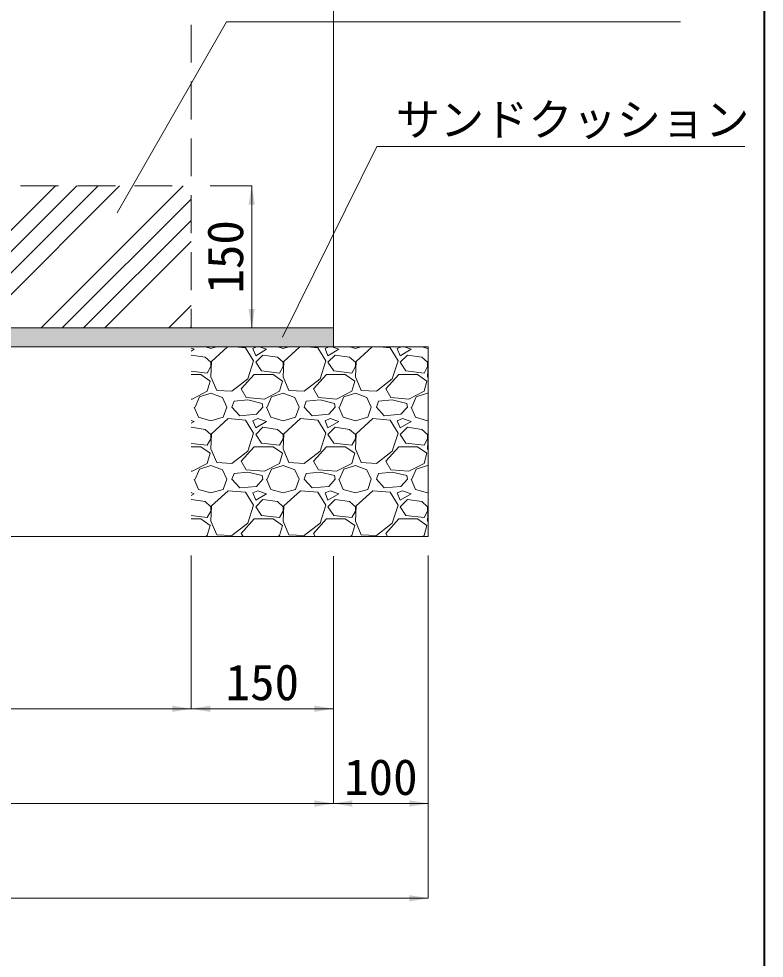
# Model space of a CAD drawing. Units: millimetres at full size. Extents: x 77366 to 106166, y -28085 to 6898.
# Drawn here: x 98480 to 99266, y -11354 to -10363 of the extents above; entities that cross this region are included whole.
import ezdxf
from ezdxf.enums import TextEntityAlignment as Align

# ---------------------------------------------------------------- set-up
doc = ezdxf.new("R2010")
doc.units = ezdxf.units.MM
doc.header["$LTSCALE"] = 50
doc.linetypes.add('USER2', pattern=[1.2, 0.8, -0.4])
for name, color, linetype, lineweight in [('ハッチング', 7, 'Continuous', 9), ('図枠', 7, 'Continuous', 5), ('基礎', 7, 'Continuous', 5), ('寸法線', 7, 'Continuous', 13), ('引出線', 4, 'Continuous', 13), ('本体', 2, 'Continuous', 20)]:
    doc.layers.add(name, color=color, linetype=linetype, lineweight=lineweight)
doc.layers.add('モルタル', color=7, linetype='Continuous')
doc.styles.add('ＭＳ ゴシック', font='')
doc.styles.get('ＭＳ ゴシック').set_extended_font_data('MS Gothic')

# ---------------------------------------------------------------- blocks, each defined once
blk = doc.blocks.new('filled_arrow')
at = {"color": 0, "linetype": 'Continuous', "lineweight": -2}
blk.add_solid([(7.5, 1.25), (0, 0), (7.5, -1.25)], dxfattribs=at)

msp = doc.modelspace()

# ---------------------------------------------------------------- hatches: boundary and pattern name
at = {"layer": 'ハッチング'}
h = msp.add_hatch(dxfattribs=at)
h.set_pattern_fill('USER', color=256, style=0, pattern_type=2)
h.set_pattern_definition([(45, (18820.68, -13455.69), (-67.35192, 67.35192), []), (45, (18843.13, -13455.69), (-67.35192, 67.35192), []), (45, (18865.58, -13455.69), (-67.35192, 67.35192), []), (45, (18888.03, -13455.69), (-67.35192, 67.35192), [])])
h.paths.add_polyline_path([(98061.47, -10539.22), (98061.47, -10689.22), (98661.47, -10689.22), (98661.47, -10539.22)])
at = {"layer": 'モルタル'}
msp.add_hatch(color=256, dxfattribs=at).paths.add_polyline_path([(98811.47, -10709.22), (98811.47, -10689.22), (97911.47, -10689.22), (97911.47, -10709.22)])

# ---------------------------------------------------------------- linework, layer by layer
at = {"layer": '図枠', "lineweight": 40}
msp.add_line((99265.8, -8465.36), (99265.8, -14005.36), dxfattribs=at)
at = {"layer": '基礎', "color": 3, "lineweight": 20}
for p, q in [((97811.47, -10709.22), (98911.47, -10709.22)), ((98911.47, -10709.22), (98911.47, -10909.22)), ((97811.47, -10909.22), (98911.47, -10909.22))]:
    msp.add_line(p, q, dxfattribs=at)
at = {"layer": '基礎'}
for p, q in [((98664.7, -10711.69), (98661.47, -10710.61)), ((98661.47, -10713.62), (98664.7, -10711.69)), ((98676.45, -10709.22), (98682.23, -10710.92)), ((98682.23, -10710.92), (98688.01, -10709.22)), ((98699.87, -10709.22), (98682.99, -10724.64)), ((98718.8, -10710.16), (98707.55, -10709.22)), ((98727.18, -10723.88), (98718.8, -10710.16)), ((98730.39, -10709.22), (98726.42, -10710.92)), ((98726.42, -10710.92), (98729.47, -10718.54)), ((98729.47, -10718.54), (98740.9, -10711.69)), ((98740.9, -10711.69), (98733.52, -10709.22)), ((98752.65, -10709.22), (98758.43, -10710.92)), ((98758.43, -10710.92), (98764.21, -10709.22)), ((98776.07, -10709.22), (98759.19, -10724.64)), ((98795, -10710.16), (98783.75, -10709.22)), ((98803.38, -10723.88), (98795, -10710.16)), ((98806.59, -10709.22), (98802.62, -10710.92)), ((98802.62, -10710.92), (98805.67, -10718.54)), ((98805.67, -10718.54), (98817.1, -10711.69)), ((98817.1, -10711.69), (98809.72, -10709.22)), ((98828.85, -10709.22), (98834.63, -10710.92)), ((98834.63, -10710.92), (98840.41, -10709.22)), ((98852.27, -10709.22), (98835.39, -10724.64)), ((98871.2, -10710.16), (98859.95, -10709.22)), ((98879.58, -10723.88), (98871.2, -10710.16)), ((98882.79, -10709.22), (98878.82, -10710.92)), ((98878.82, -10710.92), (98881.87, -10718.54)), ((98881.87, -10718.54), (98893.3, -10711.69)), ((98893.3, -10711.69), (98885.92, -10709.22)), ((98905.05, -10709.22), (98910.83, -10710.92)), ((98910.83, -10710.92), (98911.47, -10710.73)), ((98676.13, -10720.07), (98661.47, -10717.87)), ((98682.23, -10725.4), (98676.13, -10720.07)), ((98682.99, -10724.64), (98682.23, -10740.64)), ((98721.09, -10742.93), (98727.18, -10723.88)), ((98737.09, -10717.78), (98729.47, -10725.4)), ((98752.33, -10720.07), (98737.09, -10717.78)), ((98758.43, -10725.4), (98752.33, -10720.07)), ((98759.19, -10724.64), (98758.43, -10740.64)), ((98797.29, -10742.93), (98803.38, -10723.88)), ((98813.29, -10717.78), (98805.67, -10725.4)), ((98828.53, -10720.07), (98813.29, -10717.78)), ((98834.63, -10725.4), (98828.53, -10720.07)), ((98835.39, -10724.64), (98834.63, -10740.64)), ((98873.49, -10742.93), (98879.58, -10723.88)), ((98889.49, -10717.78), (98881.87, -10725.4)), ((98904.73, -10720.07), (98889.49, -10717.78)), ((98910.83, -10725.4), (98904.73, -10720.07)), ((98661.47, -10734.8), (98678.42, -10736.83)), ((98678.42, -10736.83), (98682.23, -10729.97)), ((98682.23, -10729.97), (98682.23, -10725.4)), ((98729.47, -10725.4), (98735.57, -10734.55)), ((98735.57, -10734.55), (98754.62, -10736.83)), ((98754.62, -10736.83), (98758.43, -10729.97)), ((98758.43, -10729.97), (98758.43, -10725.4)), ((98805.67, -10725.4), (98811.77, -10734.55)), ((98811.77, -10734.55), (98830.82, -10736.83)), ((98830.82, -10736.83), (98834.63, -10729.97)), ((98834.63, -10729.97), (98834.63, -10725.4)), ((98881.87, -10725.4), (98887.97, -10734.55)), ((98887.97, -10734.55), (98907.02, -10736.83)), ((98907.02, -10736.83), (98910.83, -10729.97)), ((98910.83, -10729.97), (98910.83, -10725.4)), ((98911.47, -10727.06), (98910.83, -10740.64)), ((98661.47, -10738.36), (98671.56, -10738.36)), ((98671.56, -10738.36), (98681.46, -10745.21)), ((98682.23, -10740.64), (98688.32, -10755.12)), ((98704.32, -10755.88), (98721.09, -10742.93)), ((98714.23, -10753.6), (98727.95, -10738.36)), ((98727.95, -10738.36), (98747.76, -10738.36)), ((98747.76, -10738.36), (98757.66, -10745.21)), ((98758.43, -10740.64), (98764.52, -10755.12)), ((98780.52, -10755.88), (98797.29, -10742.93)), ((98790.43, -10753.6), (98804.15, -10738.36)), ((98804.15, -10738.36), (98823.96, -10738.36)), ((98823.96, -10738.36), (98833.86, -10745.21)), ((98834.63, -10740.64), (98840.72, -10755.12)), ((98856.72, -10755.88), (98873.49, -10742.93)), ((98866.63, -10753.6), (98880.35, -10738.36)), ((98880.35, -10738.36), (98900.16, -10738.36)), ((98900.16, -10738.36), (98910.06, -10745.21)), ((98910.83, -10740.64), (98911.47, -10742.18)), ((98681.46, -10745.21), (98678.42, -10755.88)), ((98719.56, -10762.74), (98714.23, -10753.6)), ((98757.66, -10745.21), (98754.62, -10755.88)), ((98795.76, -10762.74), (98790.43, -10753.6)), ((98833.86, -10745.21), (98830.82, -10755.88)), ((98871.96, -10762.74), (98866.63, -10753.6)), ((98910.06, -10745.21), (98907.02, -10755.88)), ((98662.41, -10764.26), (98661.47, -10764.19)), ((98678.42, -10755.88), (98662.41, -10764.26)), ((98665.46, -10772.65), (98670.03, -10761.98)), ((98670.03, -10761.98), (98682.23, -10758.17)), ((98682.23, -10758.17), (98694.42, -10762.74)), ((98688.32, -10755.12), (98704.32, -10755.88)), ((98694.42, -10762.74), (98698.99, -10772.65)), ((98738.61, -10764.26), (98719.56, -10762.74)), ((98754.62, -10755.88), (98738.61, -10764.26)), ((98741.66, -10772.65), (98746.23, -10761.98)), ((98746.23, -10761.98), (98758.43, -10758.17)), ((98758.43, -10758.17), (98770.62, -10762.74)), ((98764.52, -10755.12), (98780.52, -10755.88)), ((98770.62, -10762.74), (98775.19, -10772.65)), ((98814.81, -10764.26), (98795.76, -10762.74)), ((98830.82, -10755.88), (98814.81, -10764.26)), ((98817.86, -10772.65), (98822.43, -10761.98)), ((98822.43, -10761.98), (98834.63, -10758.17)), ((98834.63, -10758.17), (98846.82, -10762.74)), ((98840.72, -10755.12), (98856.72, -10755.88)), ((98846.82, -10762.74), (98851.39, -10772.65)), ((98891.01, -10764.26), (98871.96, -10762.74)), ((98907.02, -10755.88), (98891.01, -10764.26)), ((98894.06, -10772.65), (98898.63, -10761.98)), ((98898.63, -10761.98), (98910.83, -10758.17)), ((98910.83, -10758.17), (98911.47, -10758.41)), ((98664.7, -10772.65), (98669.27, -10783.31)), ((98695.18, -10783.31), (98698.99, -10772.65)), ((98704.32, -10772.65), (98706.61, -10766.55)), ((98712.71, -10781.79), (98704.32, -10772.65)), ((98721.09, -10765.03), (98706.61, -10766.55)), ((98736.33, -10768.84), (98721.09, -10765.03)), ((98737.09, -10772.65), (98730.23, -10780.27)), ((98737.09, -10772.65), (98736.33, -10768.84)), ((98740.9, -10772.65), (98745.47, -10783.31)), ((98771.38, -10783.31), (98775.19, -10772.65)), ((98780.52, -10772.65), (98782.81, -10766.55)), ((98788.91, -10781.79), (98780.52, -10772.65)), ((98797.29, -10765.03), (98782.81, -10766.55)), ((98812.53, -10768.84), (98797.29, -10765.03)), ((98813.29, -10772.65), (98806.43, -10780.27)), ((98813.29, -10772.65), (98812.53, -10768.84)), ((98817.1, -10772.65), (98821.67, -10783.31)), ((98847.58, -10783.31), (98851.39, -10772.65)), ((98856.72, -10772.65), (98859.01, -10766.55)), ((98865.11, -10781.79), (98856.72, -10772.65)), ((98873.49, -10765.03), (98859.01, -10766.55)), ((98888.73, -10768.84), (98873.49, -10765.03)), ((98889.49, -10772.65), (98882.63, -10780.27)), ((98889.49, -10772.65), (98888.73, -10768.84)), ((98893.3, -10772.65), (98897.87, -10783.31)), ((98669.27, -10783.31), (98682.23, -10787.12)), ((98682.23, -10787.12), (98695.18, -10783.31)), ((98730.23, -10780.27), (98712.71, -10781.79)), ((98745.47, -10783.31), (98758.43, -10787.12)), ((98758.43, -10787.12), (98771.38, -10783.31)), ((98806.43, -10780.27), (98788.91, -10781.79)), ((98821.67, -10783.31), (98834.63, -10787.12)), ((98834.63, -10787.12), (98847.58, -10783.31)), ((98882.63, -10780.27), (98865.11, -10781.79)), ((98897.87, -10783.31), (98910.83, -10787.12)), ((98664.7, -10787.89), (98661.47, -10786.81)), ((98661.47, -10789.82), (98664.7, -10787.89)), ((98676.13, -10796.27), (98661.47, -10794.07)), ((98700.51, -10784.84), (98682.99, -10800.84)), ((98718.8, -10786.36), (98700.51, -10784.84)), ((98727.18, -10800.08), (98718.8, -10786.36)), ((98731.76, -10784.84), (98726.42, -10787.12)), ((98726.42, -10787.12), (98729.47, -10794.74)), ((98729.47, -10794.74), (98740.9, -10787.89)), ((98737.09, -10793.98), (98729.47, -10801.6)), ((98740.9, -10787.89), (98731.76, -10784.84)), ((98752.33, -10796.27), (98737.09, -10793.98)), ((98776.71, -10784.84), (98759.19, -10800.84)), ((98795, -10786.36), (98776.71, -10784.84)), ((98803.38, -10800.08), (98795, -10786.36)), ((98807.96, -10784.84), (98802.62, -10787.12)), ((98802.62, -10787.12), (98805.67, -10794.74)), ((98805.67, -10794.74), (98817.1, -10787.89)), ((98813.29, -10793.98), (98805.67, -10801.6)), ((98817.1, -10787.89), (98807.96, -10784.84)), ((98828.53, -10796.27), (98813.29, -10793.98)), ((98852.91, -10784.84), (98835.39, -10800.84)), ((98871.2, -10786.36), (98852.91, -10784.84)), ((98879.58, -10800.08), (98871.2, -10786.36)), ((98884.16, -10784.84), (98878.82, -10787.12)), ((98878.82, -10787.12), (98881.87, -10794.74)), ((98881.87, -10794.74), (98893.3, -10787.89)), ((98889.49, -10793.98), (98881.87, -10801.6)), ((98893.3, -10787.89), (98884.16, -10784.84)), ((98904.73, -10796.27), (98889.49, -10793.98)), ((98910.83, -10787.12), (98911.47, -10786.93)), ((98682.23, -10801.6), (98676.13, -10796.27)), ((98682.99, -10800.84), (98682.23, -10816.84)), ((98682.23, -10806.17), (98682.23, -10801.6)), ((98721.09, -10819.13), (98727.18, -10800.08)), ((98729.47, -10801.6), (98735.57, -10810.75)), ((98758.43, -10801.6), (98752.33, -10796.27)), ((98759.19, -10800.84), (98758.43, -10816.84)), ((98758.43, -10806.17), (98758.43, -10801.6)), ((98797.29, -10819.13), (98803.38, -10800.08)), ((98805.67, -10801.6), (98811.77, -10810.75)), ((98834.63, -10801.6), (98828.53, -10796.27)), ((98835.39, -10800.84), (98834.63, -10816.84)), ((98834.63, -10806.17), (98834.63, -10801.6)), ((98873.49, -10819.13), (98879.58, -10800.08)), ((98881.87, -10801.6), (98887.97, -10810.75)), ((98910.83, -10801.6), (98904.73, -10796.27)), ((98910.83, -10806.17), (98910.83, -10801.6)), ((98911.47, -10803.26), (98910.83, -10816.84)), ((98661.47, -10811), (98678.42, -10813.03)), ((98678.42, -10813.03), (98682.23, -10806.17)), ((98735.57, -10810.75), (98754.62, -10813.03)), ((98754.62, -10813.03), (98758.43, -10806.17)), ((98811.77, -10810.75), (98830.82, -10813.03)), ((98830.82, -10813.03), (98834.63, -10806.17)), ((98887.97, -10810.75), (98907.02, -10813.03)), ((98907.02, -10813.03), (98910.83, -10806.17)), ((98661.47, -10814.56), (98671.56, -10814.56)), ((98671.56, -10814.56), (98681.46, -10821.41)), ((98681.46, -10821.41), (98678.42, -10832.08)), ((98682.23, -10816.84), (98688.32, -10831.32)), ((98704.32, -10832.08), (98721.09, -10819.13)), ((98714.23, -10829.8), (98727.95, -10814.56)), ((98727.95, -10814.56), (98747.76, -10814.56)), ((98747.76, -10814.56), (98757.66, -10821.41)), ((98757.66, -10821.41), (98754.62, -10832.08)), ((98758.43, -10816.84), (98764.52, -10831.32)), ((98780.52, -10832.08), (98797.29, -10819.13)), ((98790.43, -10829.8), (98804.15, -10814.56)), ((98804.15, -10814.56), (98823.96, -10814.56)), ((98823.96, -10814.56), (98833.86, -10821.41)), ((98833.86, -10821.41), (98830.82, -10832.08)), ((98834.63, -10816.84), (98840.72, -10831.32)), ((98856.72, -10832.08), (98873.49, -10819.13)), ((98866.63, -10829.8), (98880.35, -10814.56)), ((98880.35, -10814.56), (98900.16, -10814.56)), ((98900.16, -10814.56), (98910.06, -10821.41)), ((98910.06, -10821.41), (98907.02, -10832.08)), ((98910.83, -10816.84), (98911.47, -10818.38)), ((98678.42, -10832.08), (98662.41, -10840.46)), ((98688.32, -10831.32), (98704.32, -10832.08)), ((98719.56, -10838.94), (98714.23, -10829.8)), ((98754.62, -10832.08), (98738.61, -10840.46)), ((98764.52, -10831.32), (98780.52, -10832.08)), ((98795.76, -10838.94), (98790.43, -10829.8)), ((98830.82, -10832.08), (98814.81, -10840.46)), ((98840.72, -10831.32), (98856.72, -10832.08)), ((98871.96, -10838.94), (98866.63, -10829.8)), ((98907.02, -10832.08), (98891.01, -10840.46)), ((98662.41, -10840.46), (98661.47, -10840.39)), ((98665.46, -10848.85), (98670.03, -10838.18)), ((98670.03, -10838.18), (98682.23, -10834.37)), ((98682.23, -10834.37), (98694.42, -10838.94)), ((98694.42, -10838.94), (98698.99, -10848.85)), ((98704.32, -10848.85), (98706.61, -10842.75)), ((98721.09, -10841.23), (98706.61, -10842.75)), ((98738.61, -10840.46), (98719.56, -10838.94)), ((98736.33, -10845.04), (98721.09, -10841.23)), ((98741.66, -10848.85), (98746.23, -10838.18)), ((98746.23, -10838.18), (98758.43, -10834.37)), ((98758.43, -10834.37), (98770.62, -10838.94)), ((98770.62, -10838.94), (98775.19, -10848.85)), ((98780.52, -10848.85), (98782.81, -10842.75)), ((98797.29, -10841.23), (98782.81, -10842.75)), ((98814.81, -10840.46), (98795.76, -10838.94)), ((98812.53, -10845.04), (98797.29, -10841.23)), ((98817.86, -10848.85), (98822.43, -10838.18)), ((98822.43, -10838.18), (98834.63, -10834.37)), ((98834.63, -10834.37), (98846.82, -10838.94)), ((98846.82, -10838.94), (98851.39, -10848.85)), ((98856.72, -10848.85), (98859.01, -10842.75)), ((98873.49, -10841.23), (98859.01, -10842.75)), ((98891.01, -10840.46), (98871.96, -10838.94)), ((98888.73, -10845.04), (98873.49, -10841.23)), ((98894.06, -10848.85), (98898.63, -10838.18)), ((98898.63, -10838.18), (98910.83, -10834.37)), ((98910.83, -10834.37), (98911.47, -10834.61)), ((98664.7, -10848.85), (98669.27, -10859.51)), ((98695.18, -10859.51), (98698.99, -10848.85)), ((98712.71, -10857.99), (98704.32, -10848.85)), ((98737.09, -10848.85), (98730.23, -10856.47)), ((98737.09, -10848.85), (98736.33, -10845.04)), ((98740.9, -10848.85), (98745.47, -10859.51)), ((98771.38, -10859.51), (98775.19, -10848.85)), ((98788.91, -10857.99), (98780.52, -10848.85)), ((98813.29, -10848.85), (98806.43, -10856.47)), ((98813.29, -10848.85), (98812.53, -10845.04)), ((98817.1, -10848.85), (98821.67, -10859.51)), ((98847.58, -10859.51), (98851.39, -10848.85)), ((98865.11, -10857.99), (98856.72, -10848.85)), ((98889.49, -10848.85), (98882.63, -10856.47)), ((98889.49, -10848.85), (98888.73, -10845.04)), ((98893.3, -10848.85), (98897.87, -10859.51)), ((98664.7, -10864.09), (98661.47, -10863.01)), ((98669.27, -10859.51), (98682.23, -10863.32)), ((98682.23, -10863.32), (98695.18, -10859.51)), ((98700.51, -10861.04), (98682.99, -10877.04)), ((98718.8, -10862.56), (98700.51, -10861.04)), ((98730.23, -10856.47), (98712.71, -10857.99)), ((98727.18, -10876.28), (98718.8, -10862.56)), ((98731.76, -10861.04), (98726.42, -10863.32)), ((98726.42, -10863.32), (98729.47, -10870.94)), ((98740.9, -10864.09), (98731.76, -10861.04)), ((98745.47, -10859.51), (98758.43, -10863.32)), ((98758.43, -10863.32), (98771.38, -10859.51)), ((98776.71, -10861.04), (98759.19, -10877.04)), ((98795, -10862.56), (98776.71, -10861.04)), ((98806.43, -10856.47), (98788.91, -10857.99)), ((98803.38, -10876.28), (98795, -10862.56)), ((98807.96, -10861.04), (98802.62, -10863.32)), ((98802.62, -10863.32), (98805.67, -10870.94)), ((98817.1, -10864.09), (98807.96, -10861.04)), ((98821.67, -10859.51), (98834.63, -10863.32)), ((98834.63, -10863.32), (98847.58, -10859.51)), ((98852.91, -10861.04), (98835.39, -10877.04)), ((98871.2, -10862.56), (98852.91, -10861.04)), ((98882.63, -10856.47), (98865.11, -10857.99)), ((98879.58, -10876.28), (98871.2, -10862.56)), ((98884.16, -10861.04), (98878.82, -10863.32)), ((98878.82, -10863.32), (98881.87, -10870.94)), ((98893.3, -10864.09), (98884.16, -10861.04)), ((98897.87, -10859.51), (98910.83, -10863.32)), ((98910.83, -10863.32), (98911.47, -10863.13)), ((98661.47, -10866.02), (98664.7, -10864.09)), ((98676.13, -10872.47), (98661.47, -10870.27)), ((98682.23, -10877.8), (98676.13, -10872.47)), ((98729.47, -10870.94), (98740.9, -10864.09)), ((98737.09, -10870.18), (98729.47, -10877.8)), ((98752.33, -10872.47), (98737.09, -10870.18)), ((98758.43, -10877.8), (98752.33, -10872.47)), ((98805.67, -10870.94), (98817.1, -10864.09)), ((98813.29, -10870.18), (98805.67, -10877.8)), ((98828.53, -10872.47), (98813.29, -10870.18)), ((98834.63, -10877.8), (98828.53, -10872.47)), ((98881.87, -10870.94), (98893.3, -10864.09)), ((98889.49, -10870.18), (98881.87, -10877.8)), ((98904.73, -10872.47), (98889.49, -10870.18)), ((98910.83, -10877.8), (98904.73, -10872.47)), ((98678.42, -10889.23), (98682.23, -10882.37)), ((98682.99, -10877.04), (98682.23, -10893.04)), ((98682.23, -10882.37), (98682.23, -10877.8)), ((98721.09, -10895.33), (98727.18, -10876.28)), ((98729.47, -10877.8), (98735.57, -10886.95)), ((98754.62, -10889.23), (98758.43, -10882.37)), ((98759.19, -10877.04), (98758.43, -10893.04)), ((98758.43, -10882.37), (98758.43, -10877.8)), ((98797.29, -10895.33), (98803.38, -10876.28)), ((98805.67, -10877.8), (98811.77, -10886.95)), ((98830.82, -10889.23), (98834.63, -10882.37)), ((98835.39, -10877.04), (98834.63, -10893.04)), ((98834.63, -10882.37), (98834.63, -10877.8)), ((98873.49, -10895.33), (98879.58, -10876.28)), ((98881.87, -10877.8), (98887.97, -10886.95)), ((98907.02, -10889.23), (98910.83, -10882.37)), ((98910.83, -10882.37), (98910.83, -10877.8)), ((98911.47, -10879.46), (98910.83, -10893.04)), ((98661.47, -10887.2), (98678.42, -10889.23)), ((98661.47, -10890.76), (98671.56, -10890.76)), ((98671.56, -10890.76), (98681.46, -10897.61)), ((98682.23, -10893.04), (98688.32, -10907.52)), ((98714.23, -10906), (98727.95, -10890.76)), ((98727.95, -10890.76), (98747.76, -10890.76)), ((98735.57, -10886.95), (98754.62, -10889.23)), ((98747.76, -10890.76), (98757.66, -10897.61)), ((98758.43, -10893.04), (98764.52, -10907.52)), ((98790.43, -10906), (98804.15, -10890.76)), ((98804.15, -10890.76), (98823.96, -10890.76)), ((98811.77, -10886.95), (98830.82, -10889.23)), ((98823.96, -10890.76), (98833.86, -10897.61)), ((98834.63, -10893.04), (98840.72, -10907.52)), ((98866.63, -10906), (98880.35, -10890.76)), ((98880.35, -10890.76), (98900.16, -10890.76)), ((98887.97, -10886.95), (98907.02, -10889.23)), ((98900.16, -10890.76), (98910.06, -10897.61)), ((98910.83, -10893.04), (98911.47, -10894.58)), ((98681.46, -10897.61), (98678.42, -10908.28)), ((98704.32, -10908.28), (98721.09, -10895.33)), ((98757.66, -10897.61), (98754.62, -10908.28)), ((98780.52, -10908.28), (98797.29, -10895.33)), ((98833.86, -10897.61), (98830.82, -10908.28)), ((98856.72, -10908.28), (98873.49, -10895.33)), ((98910.06, -10897.61), (98907.02, -10908.28)), ((98678.42, -10908.28), (98676.62, -10909.22)), ((98688.32, -10907.52), (98704.32, -10908.28)), ((98716.11, -10909.22), (98714.23, -10906)), ((98754.62, -10908.28), (98752.82, -10909.22)), ((98764.52, -10907.52), (98780.52, -10908.28)), ((98792.31, -10909.22), (98790.43, -10906)), ((98830.82, -10908.28), (98829.02, -10909.22)), ((98840.72, -10907.52), (98856.72, -10908.28)), ((98868.51, -10909.22), (98866.63, -10906)), ((98907.02, -10908.28), (98905.22, -10909.22))]:
    msp.add_line(p, q, dxfattribs=at)
at = {"layer": '寸法線'}
for p, q in [((98681.47, -10539.22), (98725.28, -10539.22)), ((98725.28, -10689.22), (98725.28, -10539.22)), ((98681.47, -10689.22), (98725.28, -10689.22)), ((98661.47, -10929.22), (98661.47, -11091.01)), ((98661.47, -10929.22), (98661.47, -11091.01)), ((98811.47, -10930.12), (98811.47, -11091.01)), ((98811.47, -10930.12), (98811.47, -11191.01)), ((98811.47, -10930.12), (98811.47, -11191.01)), ((98911.47, -10929.22), (98911.47, -11191.01)), ((98911.47, -10929.22), (98911.47, -11291.01)), ((98061.47, -11091.01), (98661.47, -11091.01)), ((98661.47, -11091.01), (98811.47, -11091.01)), ((97911.47, -11191.01), (98811.47, -11191.01)), ((98811.47, -11191.01), (98911.47, -11191.01)), ((97811.47, -11291.01), (98911.47, -11291.01))]:
    msp.add_line(p, q, dxfattribs=at)
at = {"layer": '引出線'}
for points in [[(98583.44, -10567.63), (98698.7, -10366.34), (99177.56, -10366.34)], [(98757.74, -10698.97), (98857.21, -10497.68), (99245.44, -10497.68)]]:
    msp.add_lwpolyline(points, dxfattribs=at)
at = {"layer": '本体', "linetype": 'USER2', "lineweight": 9}
for p, q in [((98661.47, -9589.22), (98661.47, -10689.22)), ((98061.47, -10539.22), (98661.47, -10539.22)), ((97911.47, -10689.22), (98811.47, -10689.22))]:
    msp.add_line(p, q, dxfattribs=at)
at = {"layer": '本体'}
for p, q in [((98811.47, -9595.22), (98811.47, -10689.22)), ((97911.47, -10689.22), (98811.47, -10689.22)), ((98811.47, -10689.22), (98811.47, -10709.22)), ((97911.47, -10709.22), (98811.47, -10709.22))]:
    msp.add_line(p, q, dxfattribs=at)

# ---------------------------------------------------------------- block references
at = {"layer": '寸法線', "xscale": 2.67, "yscale": 2.67}
for p, rotation in [((98725.28, -10539.22), 270), ((98725.28, -10689.22), 90), ((98661.47, -11091.01), 180), ((98811.47, -11091.01), 180), ((98811.47, -11191.01), 180), ((98911.47, -11191.01), 180), ((98911.47, -11291.01), 180)]:
    msp.add_blockref('filled_arrow', p, dxfattribs=dict(at, rotation=rotation))
for p in [(98661.47, -11091.01), (98811.47, -11191.01)]:
    msp.add_blockref('filled_arrow', p, dxfattribs=at)
at = {"layer": '引出線', "xscale": 0.133, "yscale": 0.133}
for p, rotation in [((98583.44, -10567.63), 60.2), ((98757.74, -10698.97), 63.7)]:
    msp.add_blockref('filled_arrow', p, dxfattribs=dict(at, rotation=rotation))

# ---------------------------------------------------------------- texts
at = {"layer": '寸法線', "style": 'ＭＳ ゴシック'}
msp.add_text('150', height=37.98, rotation=90, dxfattribs=at).set_placement((98697.28, -10614.22), align=Align.MIDDLE_CENTER)
for s, p in [('150', (98736.47, -11063.01)), ('100', (98861.47, -11163.01))]:
    msp.add_text(s, height=37.98, dxfattribs=at).set_placement(p, align=Align.MIDDLE_CENTER)
at = {"layer": '引出線', "style": 'ＭＳ ゴシック'}
msp.add_text('サンドクッション', height=34.18, dxfattribs=at).set_placement((98877.21, -10452.28), align=Align.TOP_LEFT)

doc.saveas('drawing.dxf')
